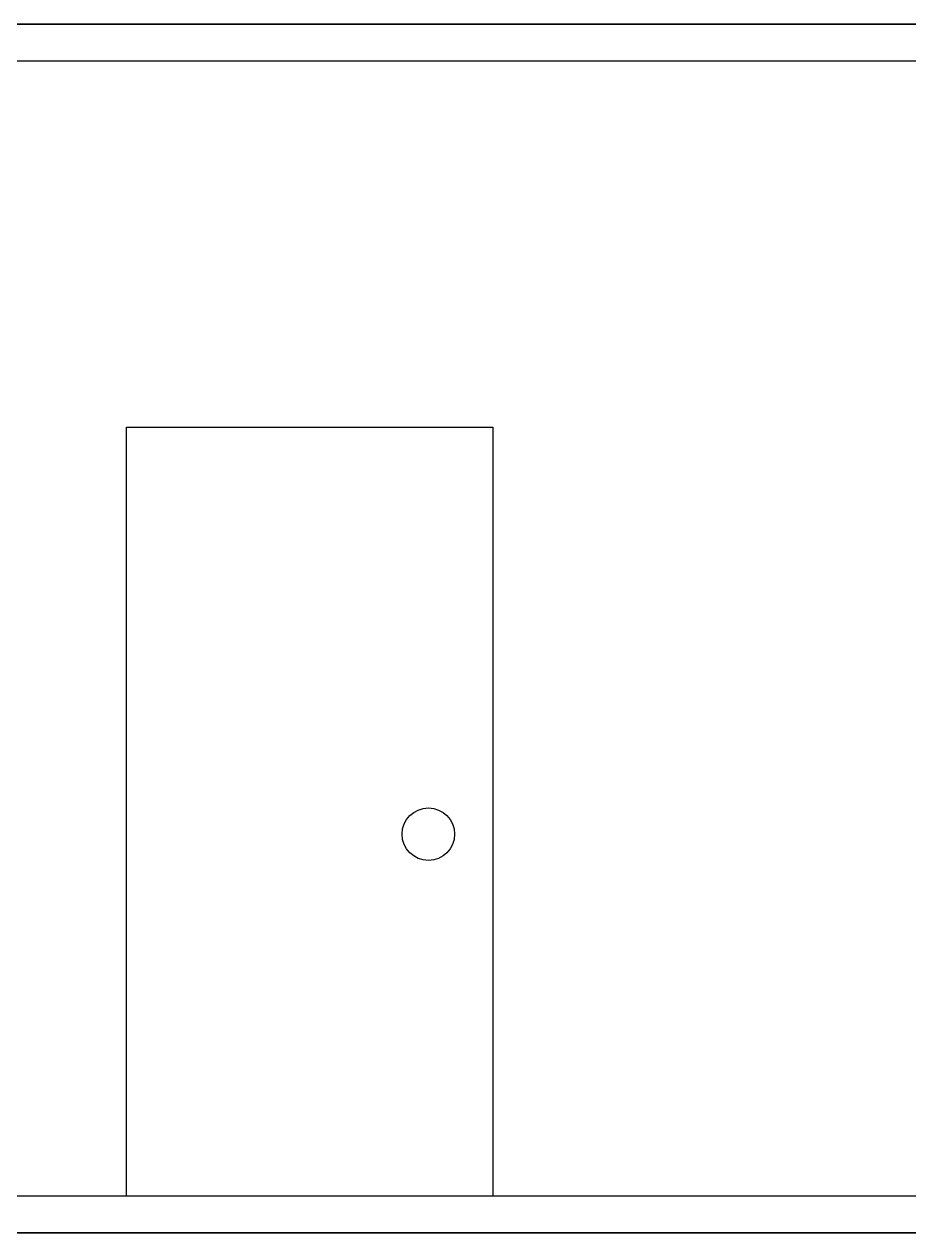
# Model space of a CAD drawing. Header units: millimetres. Extents: x 14561 to 73598, y 8019 to 71831.
# Drawn here: x 57708 to 60123, y 57424 to 60724 of the extents above; entities that cross this region are included whole.
import ezdxf

# ---------------------------------------------------------------- set-up
doc = ezdxf.new("R2010")
doc.units = ezdxf.units.MM

msp = doc.modelspace()

# ---------------------------------------------------------------- linework, layer by layer
for p, q in [((51087.40702, 60724.09241), (62087.40702, 60724.09241)), ((62087.40702, 60724.09241), (51087.40702, 60724.09241)), ((51087.40702, 60624.09241), (62087.40702, 60624.09241)), ((62087.40702, 57524.09241), (51087.40702, 57524.09241)), ((51087.40702, 57424.09241), (62087.40702, 57424.09241)), ((62087.40702, 57424.09241), (51087.40702, 57424.09241))]:
    msp.add_line(p, q)
msp.add_lwpolyline([(57987.40702, 59624.09241), (58987.40702, 59624.09241), (58987.40702, 57524.09241), (57987.40702, 57524.09241)], close=True)
msp.add_circle((58811.6426, 58512.47994), 71.66081)

doc.saveas('drawing.dxf')
